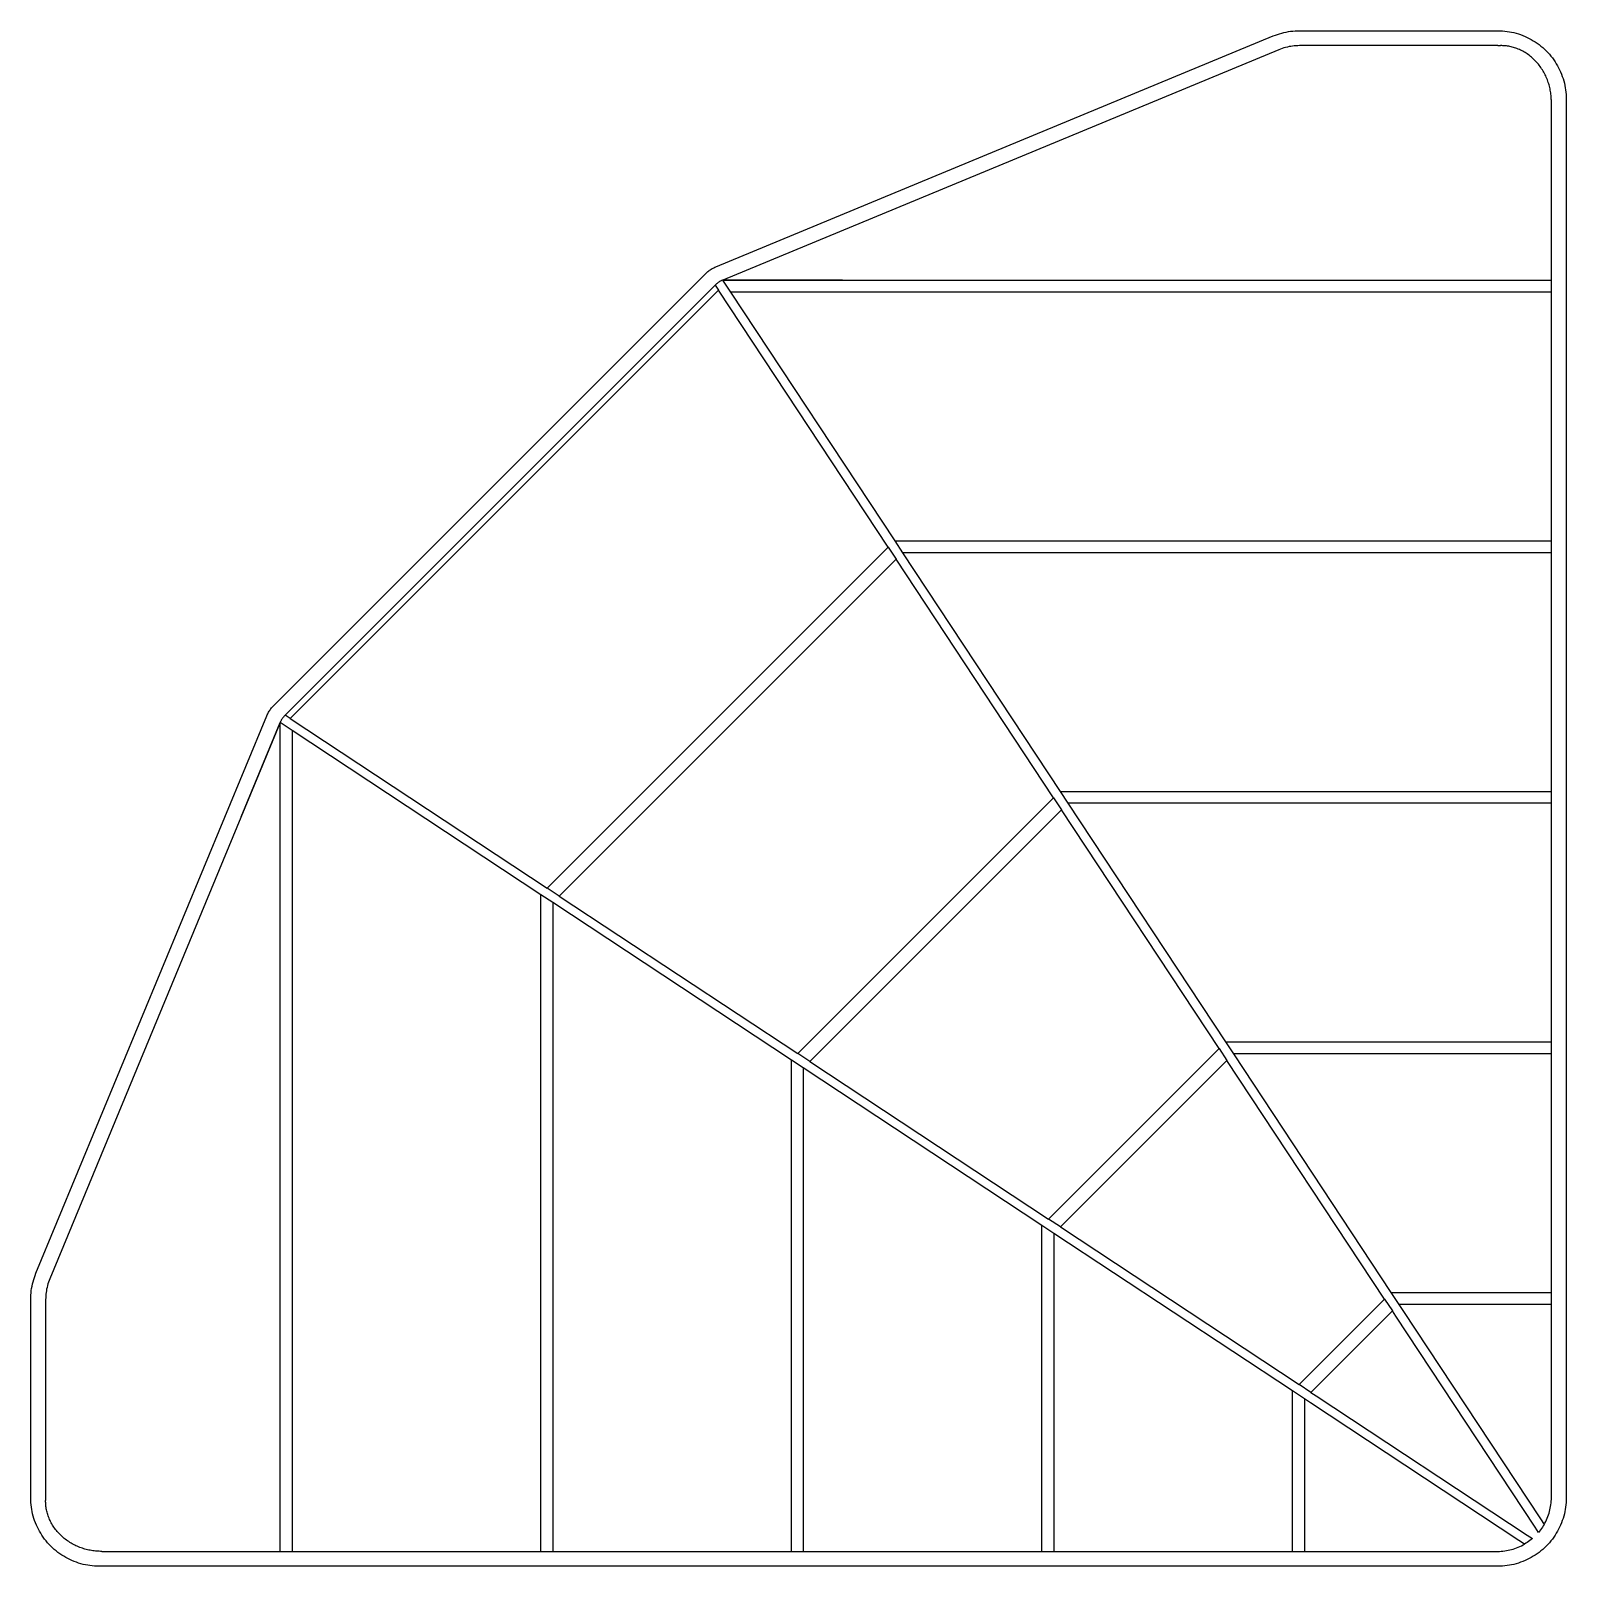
# Model space of a CAD drawing. Header units: millimetres. Extents: x 373 to 3451, y -552 to 1598.
# Drawn here: x 1888 to 2403, y 0 to 515 of the extents above; entities that cross this region are included whole.
import ezdxf

# ---------------------------------------------------------------- set-up
doc = ezdxf.new("R2010")
doc.units = ezdxf.units.MM
doc.header["$MEASUREMENT"] = 0
doc.layers.add('Domyślny', color=7, linetype='Continuous', true_color=0x000000)
doc.layers.add('Utwórz2D linie widoczne', color=7, linetype='Continuous', true_color=0x000000)

msp = doc.modelspace()

# ---------------------------------------------------------------- linework, layer by layer
at = {"layer": 'Domyślny'}
for p, q in [((2379.67, 509.76), (2380.67, 509.76)), ((1892.91, 23), (1892.91, 22))]:
    msp.add_line(p, q, dxfattribs=at)
at = {"layer": 'Utwórz2D linie widoczne'}
for p, q in [((2312.49, 514.75), (2313.24, 514.76)), ((2313.24, 514.76), (2379.67, 514.76)), ((2379.67, 514.76), (2380.46, 514.75)), ((2117.57, 435.61), (2304.44, 513.01)), ((2304.44, 513.01), (2305.14, 513.29)), ((2305.14, 513.29), (2305.85, 513.54)), ((2305.85, 513.54), (2306.57, 513.77)), ((2306.57, 513.77), (2307.29, 513.98)), ((2307.29, 513.98), (2308.02, 514.16)), ((2308.02, 514.16), (2308.76, 514.32)), ((2308.76, 514.32), (2309.5, 514.46)), ((2309.5, 514.46), (2310.24, 514.57)), ((2310.24, 514.57), (2310.99, 514.65)), ((2311.48, 509.68), (2310.9, 509.61)), ((2310.99, 514.65), (2311.74, 514.71)), ((2312.07, 509.73), (2311.48, 509.68)), ((2311.74, 514.71), (2312.49, 514.75)), ((2312.66, 509.75), (2312.07, 509.73)), ((2313.24, 509.76), (2312.66, 509.75)), ((2379.67, 509.76), (2313.24, 509.76)), ((2380.46, 514.75), (2381.24, 514.71)), ((2381.05, 509.76), (2380.67, 509.76)), ((2381.43, 509.75), (2381.05, 509.76)), ((2381.24, 514.71), (2382.02, 514.64)), ((2381.81, 509.72), (2381.43, 509.75)), ((2382.2, 509.69), (2381.81, 509.72)), ((2382.02, 514.64), (2382.8, 514.55)), ((2382.59, 509.64), (2382.2, 509.69)), ((2382.98, 509.59), (2382.59, 509.64)), ((2382.8, 514.55), (2383.58, 514.43)), ((2383.58, 514.43), (2384.35, 514.28)), ((2384.35, 514.28), (2385.12, 514.11)), ((2385.12, 514.11), (2385.88, 513.91)), ((2385.88, 513.91), (2386.63, 513.69)), ((2386.63, 513.69), (2387.37, 513.44)), ((2387.37, 513.44), (2388.11, 513.16)), ((2388.11, 513.16), (2388.83, 512.86)), ((2388.83, 512.86), (2389.55, 512.53)), ((2389.55, 512.53), (2390.25, 512.19)), ((2390.25, 512.19), (2390.94, 511.81)), ((2390.94, 511.81), (2391.62, 511.42)), ((2391.62, 511.42), (2392.28, 511)), ((2392.28, 511), (2392.93, 510.55)), ((2392.93, 510.55), (2393.57, 510.09)), ((2393.57, 510.09), (2394.18, 509.61)), ((2306.36, 508.39), (2119.87, 431.15)), ((2306.9, 508.61), (2306.36, 508.39)), ((2307.46, 508.81), (2306.9, 508.61)), ((2308.02, 508.99), (2307.46, 508.81)), ((2308.59, 509.15), (2308.02, 508.99)), ((2309.16, 509.29), (2308.59, 509.15)), ((2309.73, 509.42), (2309.16, 509.29)), ((2310.31, 509.52), (2309.73, 509.42)), ((2310.9, 509.61), (2310.31, 509.52)), ((2383.37, 509.53), (2382.98, 509.59)), ((2383.76, 509.45), (2383.37, 509.53)), ((2384.16, 509.36), (2383.76, 509.45)), ((2384.55, 509.27), (2384.16, 509.36)), ((2384.95, 509.16), (2384.55, 509.27)), ((2385.35, 509.04), (2384.95, 509.16)), ((2385.74, 508.91), (2385.35, 509.04)), ((2386.14, 508.76), (2385.74, 508.91)), ((2386.53, 508.61), (2386.14, 508.76)), ((2386.93, 508.44), (2386.53, 508.61)), ((2387.32, 508.27), (2386.93, 508.44)), ((2387.71, 508.08), (2387.32, 508.27)), ((2388.09, 507.88), (2387.71, 508.08)), ((2388.48, 507.66), (2388.09, 507.88)), ((2388.86, 507.44), (2388.48, 507.66)), ((2389.23, 507.2), (2388.86, 507.44)), ((2389.61, 506.96), (2389.23, 507.2)), ((2389.97, 506.7), (2389.61, 506.96)), ((2390.33, 506.43), (2389.97, 506.7)), ((2390.69, 506.15), (2390.33, 506.43)), ((2391.04, 505.86), (2390.69, 506.15)), ((2391.39, 505.56), (2391.04, 505.86)), ((2391.72, 505.25), (2391.39, 505.56)), ((2392.05, 504.92), (2391.72, 505.25)), ((2392.38, 504.59), (2392.05, 504.92)), ((2392.69, 504.25), (2392.38, 504.59)), ((2394.18, 509.61), (2394.79, 509.1)), ((2394.79, 509.1), (2395.37, 508.57)), ((2395.37, 508.57), (2395.93, 508.03)), ((2395.93, 508.03), (2396.48, 507.46)), ((2396.48, 507.46), (2397.01, 506.88)), ((2397.01, 506.88), (2397.51, 506.28)), ((2397.51, 506.28), (2398, 505.66)), ((2398, 505.66), (2398.46, 505.03)), ((2398.46, 505.03), (2398.9, 504.38)), ((2393, 503.91), (2392.69, 504.25)), ((2393.3, 503.55), (2393, 503.91)), ((2393.59, 503.18), (2393.3, 503.55)), ((2393.87, 502.81), (2393.59, 503.18)), ((2394.14, 502.43), (2393.87, 502.81)), ((2394.4, 502.04), (2394.14, 502.43)), ((2394.66, 501.65), (2394.4, 502.04)), ((2394.9, 501.25), (2394.66, 501.65)), ((2395.13, 500.84), (2394.9, 501.25)), ((2395.36, 500.43), (2395.13, 500.84)), ((2395.57, 500.01), (2395.36, 500.43)), ((2395.77, 499.59), (2395.57, 500.01)), ((2395.96, 499.17), (2395.77, 499.59)), ((2398.9, 504.38), (2399.32, 503.71)), ((2399.32, 503.71), (2399.72, 503.04)), ((2399.72, 503.04), (2400.09, 502.35)), ((2400.09, 502.35), (2400.44, 501.64)), ((2400.44, 501.64), (2400.77, 500.93)), ((2400.77, 500.93), (2401.07, 500.2)), ((2401.07, 500.2), (2401.34, 499.47)), ((2401.34, 499.47), (2401.59, 498.72)), ((2396.14, 498.74), (2395.96, 499.17)), ((2396.32, 498.31), (2396.14, 498.74)), ((2396.48, 497.88), (2396.32, 498.31)), ((2396.63, 497.44), (2396.48, 497.88)), ((2396.77, 497.01), (2396.63, 497.44)), ((2396.9, 496.57), (2396.77, 497.01)), ((2397.01, 496.13), (2396.9, 496.57)), ((2397.12, 495.69), (2397.01, 496.13)), ((2397.22, 495.25), (2397.12, 495.69)), ((2397.31, 494.81), (2397.22, 495.25)), ((2397.39, 494.38), (2397.31, 494.81)), ((2397.45, 493.94), (2397.39, 494.38)), ((2401.59, 498.72), (2401.82, 497.97)), ((2401.82, 497.97), (2402.02, 497.21)), ((2402.02, 497.21), (2402.19, 496.44)), ((2402.19, 496.44), (2402.34, 495.67)), ((2402.34, 495.67), (2402.46, 494.9)), ((2402.46, 494.9), (2402.55, 494.12)), ((2397.51, 493.51), (2397.45, 493.94)), ((2397.56, 493.07), (2397.51, 493.51)), ((2397.6, 492.64), (2397.56, 493.07)), ((2397.63, 492.22), (2397.6, 492.64)), ((2397.65, 491.79), (2397.63, 492.22)), ((2397.67, 491.37), (2397.65, 491.79)), ((2397.67, 431.15), (2397.67, 491.76)), ((2397.67, 490.95), (2397.67, 491.37)), ((2402.55, 494.12), (2402.62, 493.33)), ((2402.62, 493.33), (2402.66, 492.55)), ((2402.66, 492.55), (2402.67, 491.76)), ((2402.67, 491.76), (2402.67, 68.26)), ((1969.34, 288.5), (2114.17, 433.33)), ((2114.17, 433.33), (2114.41, 433.57)), ((2114.41, 433.57), (2114.67, 433.8)), ((2114.67, 433.8), (2114.93, 434.03)), ((2114.93, 434.03), (2115.2, 434.24)), ((2115.2, 434.24), (2115.48, 434.44)), ((2115.48, 434.44), (2115.76, 434.64)), ((2115.76, 434.64), (2116.05, 434.83)), ((2116.05, 434.83), (2116.34, 435)), ((2116.34, 435), (2116.64, 435.17)), ((2116.64, 435.17), (2116.95, 435.33)), ((2116.95, 435.33), (2117.26, 435.47)), ((2117.26, 435.47), (2117.57, 435.61)), ((2117.7, 429.8), (1972.87, 284.97)), ((2118.5, 427.76), (1974.91, 284.17)), ((2117.37, 429.47), (2118.5, 427.76)), ((2117.83, 429.92), (2117.7, 429.8)), ((2117.97, 430.04), (2117.83, 429.92)), ((2118.1, 430.16), (2117.97, 430.04)), ((2118.24, 430.27), (2118.1, 430.16)), ((2118.39, 430.38), (2118.24, 430.27)), ((2118.54, 430.48), (2118.39, 430.38)), ((2175.38, 341.6), (2118.5, 427.76)), ((2118.69, 430.58), (2118.54, 430.48)), ((2118.84, 430.67), (2118.69, 430.58)), ((2119, 430.76), (2118.84, 430.67)), ((2119.16, 430.84), (2119, 430.76)), ((2119.32, 430.92), (2119.16, 430.84)), ((2119.49, 430.99), (2119.32, 430.92)), ((2119.86, 431.15), (2119.49, 430.99)), ((2119.86, 431.15), (2122.5, 427.15)), ((2119.86, 431.15), (2397.67, 431.15)), ((2160, 431.15), (2119.86, 431.15)), ((2397.67, 427.15), (2397.67, 431.15)), ((2397.67, 427.15), (2122.5, 427.15)), ((2122.5, 427.15), (2177.54, 343.77)), ((2397.67, 343.77), (2397.67, 427.15)), ((2061.07, 227.29), (2175.38, 341.6)), ((2175.38, 341.6), (2178.02, 337.6)), ((2177.54, 343.77), (2180.18, 339.77)), ((2177.54, 343.77), (2397.67, 343.77)), ((2397.67, 339.77), (2180.18, 339.77)), ((2180.18, 339.77), (2232.99, 259.77)), ((2397.67, 339.77), (2397.67, 343.77)), ((2397.67, 259.77), (2397.67, 339.77)), ((2178.02, 337.6), (2065.07, 224.65)), ((2230.82, 257.6), (2178.02, 337.6)), ((1969.1, 288.26), (1969.34, 288.5)), ((1889.66, 98.23), (1967.06, 285.1)), ((1967.06, 285.1), (1967.2, 285.41)), ((1967.2, 285.41), (1967.34, 285.72)), ((1967.34, 285.72), (1967.5, 286.03)), ((1967.5, 286.03), (1967.67, 286.33)), ((1967.67, 286.33), (1967.84, 286.62)), ((1967.84, 286.62), (1968.03, 286.91)), ((1968.03, 286.91), (1968.23, 287.19)), ((1968.23, 287.19), (1968.43, 287.47)), ((1968.43, 287.47), (1968.64, 287.74)), ((1968.64, 287.74), (1968.87, 288)), ((1968.87, 288), (1969.1, 288.26)), ((1971.68, 283.18), (1971.52, 282.81)), ((1971.75, 283.35), (1971.68, 283.18)), ((1971.83, 283.51), (1971.75, 283.35)), ((1971.91, 283.67), (1971.83, 283.51)), ((1972, 283.83), (1971.91, 283.67)), ((1972.09, 283.98), (1972, 283.83)), ((1972.19, 284.13), (1972.09, 283.98)), ((1972.29, 284.28), (1972.19, 284.13)), ((1972.4, 284.43), (1972.29, 284.28)), ((1972.51, 284.57), (1972.4, 284.43)), ((1972.63, 284.7), (1972.51, 284.57)), ((1972.75, 284.84), (1972.63, 284.7)), ((1972.87, 284.97), (1972.75, 284.84)), ((1974.91, 284.17), (1973.2, 285.3)), ((1974.91, 284.17), (2061.07, 227.29)), ((1971.52, 282.81), (1894.28, 96.31)), ((1958.47, 251.29), (1971.52, 282.81)), ((1975.52, 280.17), (1971.52, 282.81)), ((1971.52, 5), (1971.52, 282.81)), ((1975.52, 280.17), (1975.52, 5)), ((2058.9, 225.13), (1975.52, 280.17)), ((2145.07, 171.85), (2230.82, 257.6)), ((2230.82, 257.6), (2233.47, 253.6)), ((2232.99, 259.77), (2235.63, 255.77)), ((2232.99, 259.77), (2397.67, 259.77)), ((2397.67, 255.77), (2397.67, 259.77)), ((2233.47, 253.6), (2149.07, 169.2)), ((2286.27, 173.6), (2233.47, 253.6)), ((2397.67, 255.77), (2235.63, 255.77)), ((2235.63, 255.77), (2288.44, 175.77)), ((2397.67, 175.77), (2397.67, 255.77)), ((2065.07, 224.65), (2061.07, 227.29)), ((2062.9, 222.49), (2058.9, 225.13)), ((2058.9, 5), (2058.9, 225.13)), ((2142.9, 169.68), (2062.9, 222.49)), ((2062.9, 222.49), (2062.9, 5)), ((2065.07, 224.65), (2145.07, 171.85)), ((2288.44, 175.77), (2291.08, 171.77)), ((2288.44, 175.77), (2397.67, 175.77)), ((2397.67, 171.77), (2397.67, 175.77)), ((2149.07, 169.2), (2145.07, 171.85)), ((2229.07, 116.4), (2286.27, 173.6)), ((2286.27, 173.6), (2288.92, 169.6)), ((2397.67, 171.77), (2291.08, 171.77)), ((2291.08, 171.77), (2343.89, 91.77)), ((2397.67, 91.77), (2397.67, 171.77)), ((2146.9, 167.04), (2142.9, 169.68)), ((2142.9, 5), (2142.9, 169.68)), ((2226.9, 114.23), (2146.9, 167.04)), ((2146.9, 167.04), (2146.9, 5)), ((2149.07, 169.2), (2229.07, 116.4)), ((2288.92, 169.6), (2233.07, 113.75)), ((2341.72, 89.6), (2288.92, 169.6)), ((2230.9, 111.59), (2226.9, 114.23)), ((2226.9, 5), (2226.9, 114.23)), ((2233.07, 113.75), (2229.07, 116.4)), ((2233.07, 113.75), (2313.07, 60.95)), ((2310.9, 58.78), (2230.9, 111.59)), ((2230.9, 111.59), (2230.9, 5)), ((1889.38, 97.53), (1889.66, 98.23)), ((1888.1, 92.43), (1888.21, 93.17)), ((1888.21, 93.17), (1888.35, 93.91)), ((1888.35, 93.91), (1888.51, 94.65)), ((1888.51, 94.65), (1888.69, 95.38)), ((1888.69, 95.38), (1888.9, 96.1)), ((1888.9, 96.1), (1889.13, 96.82)), ((1889.13, 96.82), (1889.38, 97.53)), ((1893.25, 92.94), (1893.15, 92.36)), ((1893.38, 93.51), (1893.25, 92.94)), ((1893.52, 94.08), (1893.38, 93.51)), ((1893.68, 94.65), (1893.52, 94.08)), ((1893.86, 95.21), (1893.68, 94.65)), ((1894.06, 95.77), (1893.86, 95.21)), ((1894.28, 96.31), (1894.06, 95.77)), ((1887.91, 89.43), (1887.92, 90.18)), ((1887.91, 23), (1887.91, 89.43)), ((1887.92, 90.18), (1887.96, 90.93)), ((1887.96, 90.93), (1888.02, 91.68)), ((1888.02, 91.68), (1888.1, 92.43)), ((1892.92, 90.01), (1892.91, 89.43)), ((1892.91, 89.43), (1892.91, 23)), ((1892.94, 90.6), (1892.92, 90.01)), ((1892.99, 91.19), (1892.94, 90.6)), ((1893.06, 91.77), (1892.99, 91.19)), ((1893.15, 92.36), (1893.06, 91.77)), ((2313.07, 60.95), (2341.72, 89.6)), ((2341.72, 89.6), (2344.36, 85.6)), ((2343.89, 91.77), (2346.53, 87.77)), ((2343.89, 91.77), (2397.67, 91.77)), ((2397.67, 87.77), (2346.53, 87.77)), ((2346.53, 87.77), (2347.85, 85.77)), ((2397.67, 87.77), (2397.67, 91.77)), ((2397.67, 23), (2397.67, 87.77)), ((2344.36, 85.6), (2317.07, 58.31)), ((2345.49, 83.9), (2344.36, 85.6)), ((2392.23, 13.09), (2345.49, 83.9)), ((2347.85, 85.77), (2393.99, 15.87)), ((2402.67, 68.26), (2402.67, 68)), ((2402.67, 68), (2402.67, 23)), ((2314.9, 56.14), (2310.9, 58.78)), ((2310.9, 5), (2310.9, 58.78)), ((2317.07, 58.31), (2313.07, 60.95)), ((2317.07, 58.31), (2318.77, 57.18)), ((2318.77, 57.18), (2389.58, 10.44)), ((2314.9, 56.14), (2314.9, 5)), ((2316.9, 54.82), (2314.9, 56.14)), ((2386.8, 8.68), (2316.9, 54.82)), ((1887.92, 22.21), (1887.91, 23)), ((1887.96, 21.43), (1887.92, 22.21)), ((1888.03, 20.65), (1887.96, 21.43)), ((1888.12, 19.87), (1888.03, 20.65)), ((1892.91, 21.62), (1892.91, 22)), ((1892.92, 21.24), (1892.91, 21.62)), ((1892.95, 20.86), (1892.92, 21.24)), ((1892.98, 20.47), (1892.95, 20.86)), ((2397.43, 20.06), (2397.51, 20.64)), ((2397.51, 20.64), (2397.58, 21.23)), ((2397.58, 21.23), (2397.63, 21.82)), ((2397.63, 21.82), (2397.66, 22.41)), ((2397.66, 22.41), (2397.67, 23)), ((2402.55, 20.65), (2402.46, 19.87)), ((2402.62, 21.43), (2402.55, 20.65)), ((2402.66, 22.21), (2402.62, 21.43)), ((2402.67, 23), (2402.66, 22.21)), ((1888.24, 19.09), (1888.12, 19.87)), ((1888.39, 18.32), (1888.24, 19.09)), ((1888.56, 17.55), (1888.39, 18.32)), ((1888.76, 16.79), (1888.56, 17.55)), ((1888.98, 16.04), (1888.76, 16.79)), ((1889.23, 15.3), (1888.98, 16.04)), ((1893.03, 20.08), (1892.98, 20.47)), ((1893.08, 19.69), (1893.03, 20.08)), ((1893.14, 19.3), (1893.08, 19.69)), ((1893.22, 18.91), (1893.14, 19.3)), ((1893.31, 18.51), (1893.22, 18.91)), ((1893.4, 18.12), (1893.31, 18.51)), ((1893.51, 17.72), (1893.4, 18.12)), ((1893.63, 17.32), (1893.51, 17.72)), ((1893.76, 16.93), (1893.63, 17.32)), ((1893.91, 16.53), (1893.76, 16.93)), ((1894.06, 16.14), (1893.91, 16.53)), ((1894.23, 15.74), (1894.06, 16.14)), ((1894.4, 15.35), (1894.23, 15.74)), ((2393.99, 15.87), (2395.24, 13.97)), ((2395.8, 15.01), (2396.06, 15.55)), ((2396.06, 15.55), (2396.29, 16.09)), ((2396.29, 16.09), (2396.51, 16.64)), ((2396.51, 16.64), (2396.71, 17.2)), ((2396.71, 17.2), (2396.89, 17.76)), ((2396.89, 17.76), (2397.05, 18.33)), ((2397.05, 18.33), (2397.2, 18.9)), ((2397.2, 18.9), (2397.32, 19.48)), ((2397.32, 19.48), (2397.43, 20.06)), ((2401.59, 16.04), (2401.34, 15.3)), ((2401.82, 16.79), (2401.59, 16.04)), ((2402.02, 17.55), (2401.82, 16.79)), ((2402.19, 18.32), (2402.02, 17.55)), ((2402.34, 19.09), (2402.19, 18.32)), ((2402.46, 19.87), (2402.34, 19.09)), ((1889.51, 14.56), (1889.23, 15.3)), ((1889.81, 13.84), (1889.51, 14.56)), ((1890.14, 13.12), (1889.81, 13.84)), ((1890.48, 12.42), (1890.14, 13.12)), ((1890.86, 11.73), (1890.48, 12.42)), ((1891.25, 11.05), (1890.86, 11.73)), ((1891.67, 10.39), (1891.25, 11.05)), ((1892.12, 9.74), (1891.67, 10.39)), ((1894.59, 14.96), (1894.4, 15.35)), ((1894.79, 14.58), (1894.59, 14.96)), ((1895.01, 14.19), (1894.79, 14.58)), ((1895.23, 13.81), (1895.01, 14.19)), ((1895.47, 13.44), (1895.23, 13.81)), ((1895.71, 13.06), (1895.47, 13.44)), ((1895.97, 12.7), (1895.71, 13.06)), ((1896.24, 12.34), (1895.97, 12.7)), ((1896.52, 11.98), (1896.24, 12.34)), ((1896.81, 11.63), (1896.52, 11.98)), ((1897.11, 11.28), (1896.81, 11.63)), ((1897.42, 10.95), (1897.11, 11.28)), ((1897.75, 10.62), (1897.42, 10.95)), ((1898.08, 10.29), (1897.75, 10.62)), ((2389.58, 10.44), (2391.33, 9.28)), ((2393.39, 11.34), (2392.23, 13.09)), ((2393.73, 11.76), (2393.39, 11.34)), ((2394.06, 12.18), (2393.73, 11.76)), ((2394.37, 12.62), (2394.06, 12.18)), ((2394.68, 13.06), (2394.37, 12.62)), ((2394.97, 13.51), (2394.68, 13.06)), ((2395.24, 13.97), (2394.97, 13.51)), ((2395.24, 13.97), (2395.53, 14.49)), ((2395.53, 14.49), (2395.8, 15.01)), ((2398.9, 10.39), (2398.46, 9.74)), ((2399.32, 11.05), (2398.9, 10.39)), ((2399.72, 11.73), (2399.32, 11.05)), ((2400.09, 12.42), (2399.72, 11.73)), ((2400.44, 13.12), (2400.09, 12.42)), ((2400.77, 13.84), (2400.44, 13.12)), ((2401.07, 14.56), (2400.77, 13.84)), ((2401.34, 15.3), (2401.07, 14.56)), ((1892.58, 9.1), (1892.12, 9.74)), ((1893.06, 8.48), (1892.58, 9.1)), ((1893.57, 7.88), (1893.06, 8.48)), ((1894.1, 7.3), (1893.57, 7.88)), ((1894.64, 6.74), (1894.1, 7.3)), ((1895.21, 6.19), (1894.64, 6.74)), ((1895.79, 5.66), (1895.21, 6.19)), ((1896.39, 5.16), (1895.79, 5.66)), ((1897.01, 4.67), (1896.39, 5.16)), ((1898.42, 9.98), (1898.08, 10.29)), ((1898.76, 9.67), (1898.42, 9.98)), ((1899.12, 9.37), (1898.76, 9.67)), ((1899.49, 9.08), (1899.12, 9.37)), ((1899.86, 8.8), (1899.49, 9.08)), ((1900.24, 8.53), (1899.86, 8.8)), ((1900.63, 8.27), (1900.24, 8.53)), ((1901.02, 8.01), (1900.63, 8.27)), ((1901.42, 7.77), (1901.02, 8.01)), ((1901.83, 7.54), (1901.42, 7.77)), ((1902.24, 7.31), (1901.83, 7.54)), ((1902.66, 7.1), (1902.24, 7.31)), ((1903.08, 6.9), (1902.66, 7.1)), ((1903.5, 6.71), (1903.08, 6.9)), ((1903.93, 6.53), (1903.5, 6.71)), ((1904.36, 6.35), (1903.93, 6.53)), ((1904.79, 6.19), (1904.36, 6.35)), ((1905.23, 6.04), (1904.79, 6.19)), ((1905.66, 5.9), (1905.23, 6.04)), ((1906.1, 5.77), (1905.66, 5.9)), ((1906.54, 5.66), (1906.1, 5.77)), ((1906.98, 5.55), (1906.54, 5.66)), ((1907.42, 5.45), (1906.98, 5.55)), ((1907.86, 5.36), (1907.42, 5.45)), ((1908.29, 5.28), (1907.86, 5.36)), ((1908.73, 5.22), (1908.29, 5.28)), ((1909.16, 5.16), (1908.73, 5.22)), ((1909.6, 5.11), (1909.16, 5.16)), ((2381.44, 5.09), (2382.03, 5.15)), ((2382.03, 5.15), (2382.61, 5.24)), ((2382.61, 5.24), (2383.19, 5.35)), ((2383.19, 5.35), (2383.77, 5.47)), ((2383.77, 5.47), (2384.34, 5.62)), ((2384.34, 5.62), (2384.91, 5.78)), ((2384.91, 5.78), (2385.47, 5.96)), ((2385.47, 5.96), (2386.03, 6.16)), ((2386.03, 6.16), (2386.58, 6.38)), ((2386.58, 6.38), (2387.12, 6.61)), ((2388.7, 7.43), (2386.8, 8.68)), ((2387.12, 6.61), (2387.66, 6.87)), ((2387.66, 6.87), (2388.18, 7.14)), ((2388.18, 7.14), (2388.7, 7.43)), ((2389.16, 7.7), (2388.7, 7.43)), ((2389.61, 7.99), (2389.16, 7.7)), ((2390.05, 8.3), (2389.61, 7.99)), ((2390.49, 8.61), (2390.05, 8.3)), ((2390.91, 8.94), (2390.49, 8.61)), ((2391.33, 9.28), (2390.91, 8.94)), ((2394.18, 5.16), (2393.57, 4.67)), ((2394.79, 5.66), (2394.18, 5.16)), ((2395.37, 6.19), (2394.79, 5.66)), ((2395.93, 6.74), (2395.37, 6.19)), ((2396.48, 7.3), (2395.93, 6.74)), ((2397.01, 7.88), (2396.48, 7.3)), ((2397.51, 8.48), (2397.01, 7.88)), ((2398, 9.1), (2397.51, 8.48)), ((2398.46, 9.74), (2398, 9.1)), ((1897.64, 4.21), (1897.01, 4.67)), ((1898.29, 3.77), (1897.64, 4.21)), ((1898.96, 3.35), (1898.29, 3.77)), ((1899.63, 2.95), (1898.96, 3.35)), ((1900.32, 2.58), (1899.63, 2.95)), ((1901.03, 2.23), (1900.32, 2.58)), ((1901.74, 1.9), (1901.03, 2.23)), ((1902.47, 1.6), (1901.74, 1.9)), ((1903.2, 1.33), (1902.47, 1.6)), ((1903.95, 1.08), (1903.2, 1.33)), ((1904.7, 0.85), (1903.95, 1.08)), ((1905.46, 0.65), (1904.7, 0.85)), ((1906.23, 0.48), (1905.46, 0.65)), ((1907, 0.33), (1906.23, 0.48)), ((1907.77, 0.21), (1907, 0.33)), ((1908.55, 0.12), (1907.77, 0.21)), ((1909.34, 0.05), (1908.55, 0.12)), ((1910.12, 0.01), (1909.34, 0.05)), ((1910.03, 5.07), (1909.6, 5.11)), ((1910.45, 5.04), (1910.03, 5.07)), ((1910.91, 0), (1910.12, 0.01)), ((1910.88, 5.02), (1910.45, 5.04)), ((1911.3, 5), (1910.88, 5.02)), ((2334.41, 0), (1910.91, 0)), ((1911.72, 5), (1911.3, 5)), ((1911.72, 5), (1971.52, 5)), ((1971.52, 5), (1975.52, 5)), ((1975.52, 5), (2058.9, 5)), ((2058.9, 5), (2062.9, 5)), ((2062.9, 5), (2142.9, 5)), ((2142.9, 5), (2146.9, 5)), ((2146.9, 5), (2226.9, 5)), ((2226.9, 5), (2230.9, 5)), ((2230.9, 5), (2310.9, 5)), ((2310.9, 5), (2314.9, 5)), ((2314.9, 5), (2379.67, 5)), ((2379.67, 0), (2334.41, 0)), ((2379.67, 5), (2380.26, 5.01)), ((2380.46, 0.01), (2379.67, 0)), ((2380.26, 5.01), (2380.85, 5.04)), ((2381.24, 0.05), (2380.46, 0.01)), ((2380.85, 5.04), (2381.44, 5.09)), ((2382.02, 0.12), (2381.24, 0.05)), ((2382.8, 0.21), (2382.02, 0.12)), ((2383.58, 0.33), (2382.8, 0.21)), ((2384.35, 0.48), (2383.58, 0.33)), ((2385.12, 0.65), (2384.35, 0.48)), ((2385.88, 0.85), (2385.12, 0.65)), ((2386.63, 1.08), (2385.88, 0.85)), ((2387.37, 1.33), (2386.63, 1.08)), ((2388.11, 1.6), (2387.37, 1.33)), ((2388.83, 1.9), (2388.11, 1.6)), ((2389.55, 2.23), (2388.83, 1.9)), ((2390.25, 2.58), (2389.55, 2.23)), ((2390.94, 2.95), (2390.25, 2.58)), ((2391.62, 3.35), (2390.94, 2.95)), ((2392.28, 3.77), (2391.62, 3.35)), ((2392.93, 4.21), (2392.28, 3.77)), ((2393.57, 4.67), (2392.93, 4.21))]:
    msp.add_line(p, q, dxfattribs=at)

doc.saveas('drawing.dxf')
